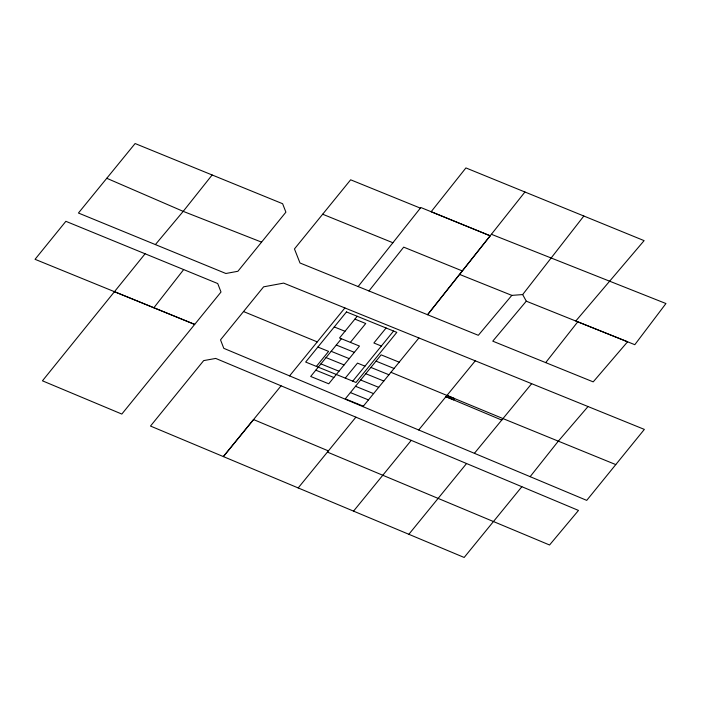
<?xml version="1.0" encoding="UTF-8"?>
<svg xmlns="http://www.w3.org/2000/svg" width="701" height="701" viewBox="0 0 701 701"><rect width="100%" height="100%" fill="white"/><g stroke="black" fill="none" stroke-linecap="round" stroke-linejoin="round"><path stroke-width="1.05" d="M575.784 321.023L644.114 240.636L583.837 216.022L522.666 294.569L511.826 295.375L459.558 274.406M145.098 253.78L65.868 221.314L35.05 259.309L153.878 307.757L183.68 269.578L217.731 283.555L221.008 292.028L121.825 414.063L42.446 380.818L145.098 253.78L183.68 269.578M545.702 362.601L577.782 321.803L627.588 341.79L593.204 381.879L492.759 341.159L526.285 301.176L522.666 294.569M358.115 286.569L420.845 207.522L490.192 235.808L427.566 314.723L524.944 192.004L583.837 216.022M368.971 290.968L403.688 247.138L462.283 270.919M530.131 476.671L558.162 441.341L588.025 406.545L644.35 429.398L586.728 500.374L223.794 348.327L220.517 339.854L263.611 286.832L283.642 283.108L588.025 406.545M212.14 174.978L135.109 143.539L78.433 213.025L225.88 273.495L237.893 271.278L285.903 212.166L282.617 203.719L212.14 174.978L183.206 211.36L155.394 244.57M281.075 385.822L223.365 456.588L150.496 426.059L203.676 360.603L215.724 358.43L578.491 510.433L549.558 544.992L327.402 452.092M289.583 375.885L344.901 307.941M316.379 366.395L328.603 351.394L317.877 347.048M357.212 316.282L339.538 337.978L359.464 346.066L328.734 383.789L310.683 376.463L341.413 338.741M350.369 342.377L365.729 323.511L354.899 319.121M345.269 378.119L357.492 363.118L364.976 366.159M386.102 327.998L373.878 342.999L381.362 346.04M352.752 381.151L393.585 331.038M362.96 406.641L418.909 337.961M298.197 487.922L355.898 417.156M328.375 450.892L253.552 419.557L223.365 456.588L353.541 511.125L411.25 440.359M408.849 534.293L466.559 463.527M521.868 486.696L464.158 557.461L353.541 511.125M418.707 429.967L475.278 360.822M474.402 453.319L531.656 383.684M615.767 464.588L502.95 418.567L501.714 420.057L445.941 396.67L453.538 399.868L454.607 398.597L390.939 372.301M511.826 295.375L478.319 335.306L299.993 262.989L294.455 248.925L350.649 179.806L420.363 208.127M261.569 242.134L183.206 211.36L106.771 178.282M491.383 234.283L665.95 303.533L634.808 344.69L526.285 301.176M334.272 326.929L344.988 331.284M399.184 362.18L381.134 354.855L345.278 398.86L363.328 406.186M336.287 345.023L354.347 352.349M376.008 361.138L394.058 368.463M331.17 351.315L349.221 358.64M370.89 367.429L388.941 374.755M326.044 357.598L344.103 364.923M365.764 373.712L383.815 381.037M320.927 363.889L338.977 371.215M360.647 380.003L378.698 387.329M315.8 370.172L333.86 377.497M355.521 386.286L373.572 393.611M350.404 392.578L368.454 399.903M322.662 214.226L392.884 242.748M114.456 291.704L194.694 324.414L153.878 307.757M524.944 192.004L465.911 167.925L431.15 211.72L490.192 235.808M243.536 311.551L317.246 341.895M446.966 395.417L502.95 418.567M346.487 311.927L305.662 362.049L355.994 382.466L396.819 332.353L346.487 311.927"/></g></svg>
